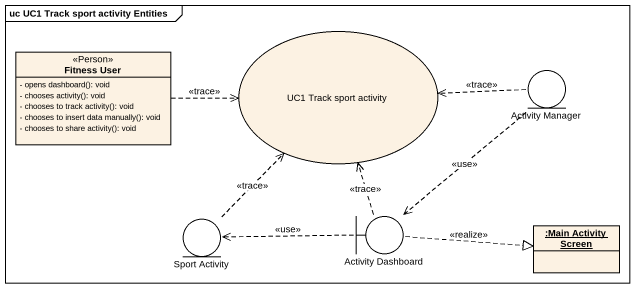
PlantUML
@startuml
mainframe uc UC1 Track sport activity Entities
allowmixing
hide circle
hide empty members
skinparam classAttributeIconSize 0
usecase "UC1 Track sport activity" as UC1_Track_sport_activity
class "Fitness User" as Fitness_User <<Person>> {
  {field} - opens dashboard(): void
  {field} - chooses activity(): void
  {field} - chooses to track activity(): void
  {field} - chooses to insert data manually(): void
  {field} - chooses to share activity(): void
}
entity "Activity Manager" as Activity_Manager
entity "Sport Activity" as Sport_Activity
boundary "Activity Dashboard" as Activity_Dashboard
object ":Main Activity Screen" as Main_Activity_Screen
Fitness_User .right.> UC1_Track_sport_activity : <<trace>>
Activity_Manager .left.> UC1_Track_sport_activity : <<trace>>
Activity_Manager ..> Activity_Dashboard : <<use>>
Sport_Activity .up.> UC1_Track_sport_activity : <<trace>>
Activity_Dashboard .up.> UC1_Track_sport_activity : <<trace>>
Activity_Dashboard .left.> Sport_Activity : <<use>>
Activity_Dashboard .right.|> Main_Activity_Screen : <<realize>>
@enduml
